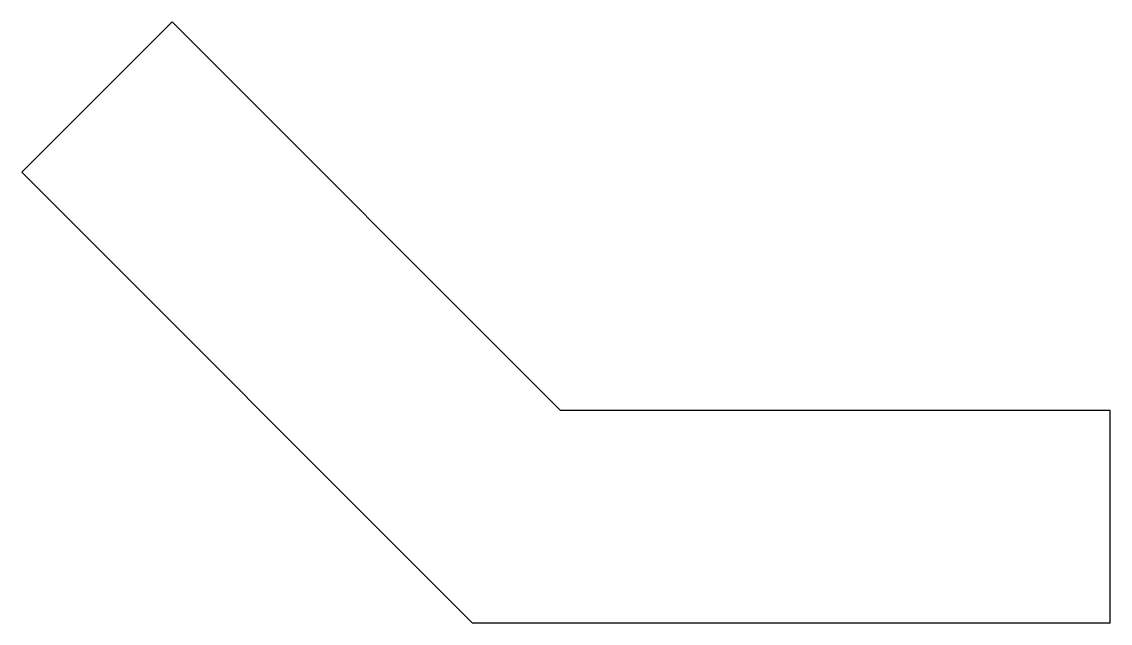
# Model space of a CAD drawing. Header units: metres. Extents: x -0.38 to 0.388, y -0.15 to 0.274.
import ezdxf

# ---------------------------------------------------------------- set-up
doc = ezdxf.new("R2010")
doc.units = ezdxf.units.M
doc.header["$LTSCALE"] = 0.2

msp = doc.modelspace()

# ---------------------------------------------------------------- linework, layer by layer
at = {"lineweight": 25}
for p, q in [((-0.38033, 0.1682), (-0.27426, 0.27426)), ((-0.06213, -0.15), (-0.38033, 0.1682)), ((0.38787, -0.15), (0.38787, 0)), ((0.38787, -0.15), (-0.06213, -0.15))]:
    msp.add_line(p, q, dxfattribs=at)
for p, q in [((0, 0), (-0.27426, 0.27426)), ((0.38787, 0), (0, 0))]:
    msp.add_line(p, q)

doc.saveas('drawing.dxf')
